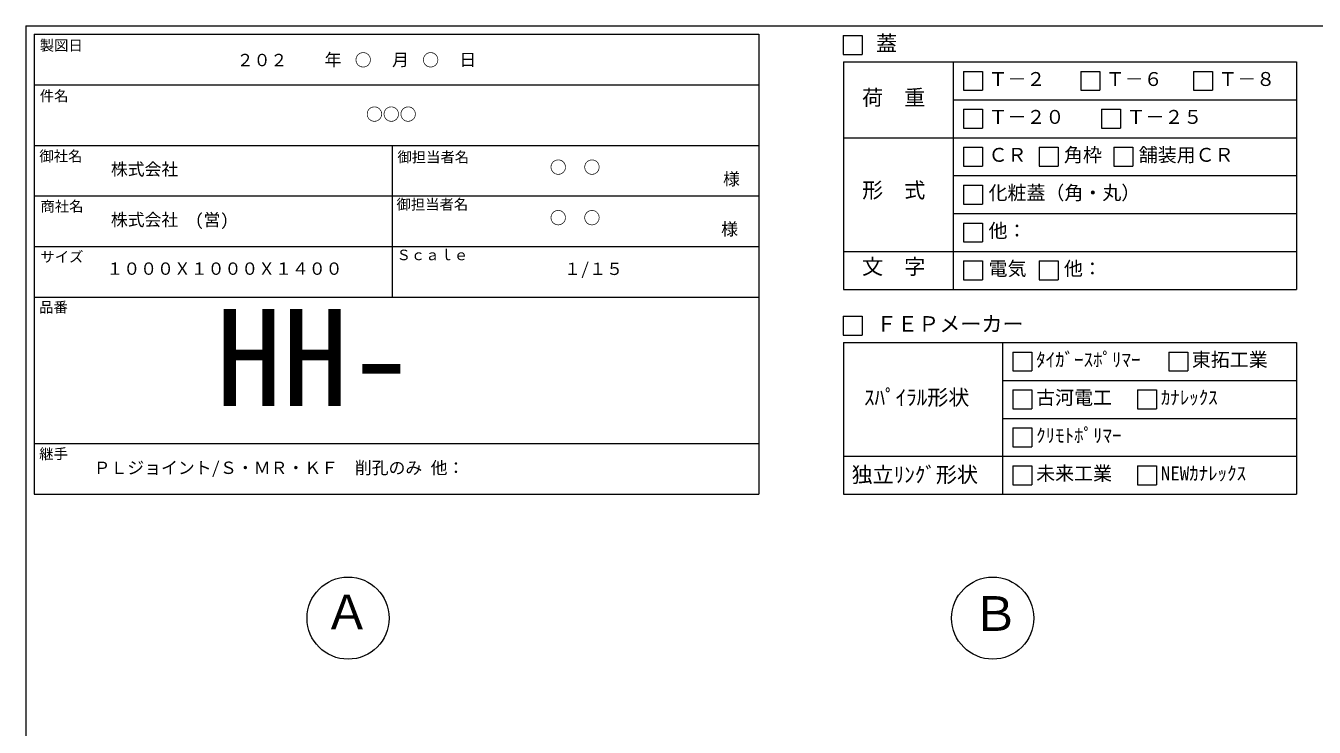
# Model space of a CAD drawing. Units: millimetres, scale not verified. Extents: x -4890 to 18490, y -2312 to 2312.
# Drawn here: x -1230 to 1828, y 647 to 2312 of the extents above; entities that cross this region are included whole.
import ezdxf
from ezdxf.enums import TextEntityAlignment as Align

# ---------------------------------------------------------------- set-up
doc = ezdxf.new("R2010")
doc.units = ezdxf.units.MM
doc.header["$LTSCALE"] = 10
for name, color, linetype, lineweight in [('0-2_waku', 7, 'Continuous', 18), ('0-3_gaikei', 7, 'Continuous', 18), ('0-E_文字１', 7, 'Continuous', 18), ('1-5_文字２', 7, 'Continuous', 5)]:
    doc.layers.add(name, color=color, linetype=linetype, lineweight=lineweight)
doc.styles.add('ＭＳ ゴシック', font='')
doc.styles.get('ＭＳ ゴシック').set_extended_font_data('MS Gothic')

msp = doc.modelspace()

# ---------------------------------------------------------------- linework, layer by layer
at = {"layer": '0-2_waku'}
for p, q in [((-1229.94, 2311.88), (4890.06, 2311.88)), ((-1229.94, 2311.88), (-1229.94, -1963.12)), ((-1209.94, 2291.88), (-1209.94, 1199.88)), ((-1209.94, 2291.88), (510.06, 2291.88)), ((-1209.94, 2291.88), (-1209.94, 1199.88)), ((-1209.94, 2291.88), (510.06, 2291.88)), ((-1209.94, 2291.88), (-1209.94, 1199.88)), ((510.06, 2291.88), (510.06, 1199.88)), ((710.77, 2226.1), (1785.77, 2226.1)), ((710.77, 2226.1), (710.77, 1686.1)), ((971.44, 2226.1), (971.44, 1686.1)), ((1785.77, 2226.1), (1785.77, 1686.1)), ((-1209.94, 2171.88), (510.06, 2171.88)), ((-1209.94, 2171.88), (510.06, 2171.88)), ((-1209.94, 2171.88), (510.06, 2171.88)), ((-1209.94, 2171.88), (510.06, 2171.88)), ((971.44, 2136.1), (1785.77, 2136.1)), ((-1209.94, 2027.88), (510.06, 2027.88)), ((-1209.94, 2027.88), (510.06, 2027.88)), ((-359.94, 2027.88), (-359.94, 1667.88)), ((710.77, 2046.1), (1785.77, 2046.1)), ((971.44, 1956.1), (1785.77, 1956.1)), ((-1209.94, 1907.88), (510.06, 1907.88)), ((971.44, 1866.1), (1785.77, 1866.1)), ((-1209.94, 1787.88), (510.06, 1787.88)), ((710.77, 1776.1), (1785.77, 1776.1)), ((710.77, 1686.1), (1785.77, 1686.1)), ((-1209.94, 1667.88), (510.06, 1667.88)), ((710.77, 1559.88), (1785.77, 1559.88)), ((710.77, 1559.88), (710.77, 1199.88)), ((1088.59, 1559.88), (1088.59, 1199.88)), ((1785.77, 1559.88), (1785.77, 1199.88)), ((1088.59, 1469.88), (1785.77, 1469.88)), ((1088.59, 1379.88), (1785.77, 1379.88)), ((-1209.94, 1319.88), (510.06, 1319.88)), ((710.77, 1289.88), (1785.77, 1289.88)), ((-1209.94, 1199.88), (510.06, 1199.88)), ((710.77, 1199.88), (1785.77, 1199.88)), ((710.77, 1199.88), (1785.77, 1199.88))]:
    msp.add_line(p, q, dxfattribs=at)
at = {"layer": '0-3_gaikei'}
for centre in [(-464.94, 905.63), (1065.06, 905.63)]:
    msp.add_circle(centre, 97.5, dxfattribs=at)
at = {"layer": '0-E_文字１'}
for p, q in [((710.06, 2288.91), (710.06, 2243.91)), ((710.06, 2243.91), (755.06, 2243.91)), ((996.03, 2203.6), (1041.03, 2203.6)), ((996.03, 2203.6), (996.03, 2158.6)), ((996.03, 2203.6), (996.03, 2158.6)), ((996.03, 2203.6), (1041.03, 2203.6)), ((996.03, 2203.6), (996.03, 2158.6)), ((996.03, 2203.6), (1041.03, 2203.6)), ((1041.03, 2203.6), (1041.03, 2158.6)), ((1041.03, 2203.6), (1041.03, 2158.6)), ((1041.03, 2203.6), (1041.03, 2158.6)), ((1274.11, 2203.6), (1319.11, 2203.6)), ((1274.11, 2203.6), (1274.11, 2158.6)), ((1319.11, 2203.6), (1319.11, 2158.6)), ((1541.32, 2203.6), (1586.32, 2203.6)), ((1541.32, 2203.6), (1541.32, 2158.6)), ((1586.32, 2203.6), (1586.32, 2158.6)), ((996.03, 2158.6), (1041.03, 2158.6)), ((996.03, 2158.6), (1041.03, 2158.6)), ((996.03, 2158.6), (1041.03, 2158.6)), ((1274.11, 2158.6), (1319.11, 2158.6)), ((1541.32, 2158.6), (1586.32, 2158.6)), ((996.03, 2113.6), (1041.03, 2113.6)), ((996.03, 2113.6), (996.03, 2068.6)), ((1041.03, 2113.6), (1041.03, 2068.6)), ((1323.51, 2113.6), (1368.51, 2113.6)), ((1323.51, 2113.6), (1323.51, 2068.6)), ((1368.51, 2113.6), (1368.51, 2068.6)), ((996.03, 2068.6), (1041.03, 2068.6)), ((1323.51, 2068.6), (1368.51, 2068.6)), ((996.03, 2023.6), (1041.03, 2023.6)), ((996.03, 2023.6), (996.03, 1978.6)), ((996.03, 2023.6), (996.03, 1978.6)), ((1041.03, 2023.6), (1041.03, 1978.6)), ((1041.03, 2023.6), (1041.03, 1978.6)), ((1175.02, 2023.6), (1220.02, 2023.6)), ((1175.02, 2023.6), (1175.02, 1978.6)), ((1220.02, 2023.6), (1220.02, 1978.6)), ((1352.53, 2023.6), (1397.53, 2023.6)), ((1352.53, 2023.6), (1352.53, 1978.6)), ((1397.53, 2023.6), (1397.53, 1978.6)), ((996.03, 1978.6), (1041.03, 1978.6)), ((996.03, 1978.6), (1041.03, 1978.6)), ((1175.02, 1978.6), (1220.02, 1978.6)), ((1352.53, 1978.6), (1397.53, 1978.6)), ((996.03, 1933.6), (996.03, 1888.6)), ((1041.03, 1933.6), (1041.03, 1888.6)), ((996.03, 1888.6), (1041.03, 1888.6)), ((996.03, 1843.6), (1041.03, 1843.6)), ((996.03, 1843.6), (996.03, 1798.6)), ((996.03, 1843.6), (996.03, 1798.6)), ((1041.03, 1843.6), (1041.03, 1798.6)), ((1041.03, 1843.6), (1041.03, 1798.6)), ((996.03, 1798.6), (1041.03, 1798.6)), ((996.03, 1798.6), (1041.03, 1798.6)), ((996.03, 1753.6), (996.03, 1708.6)), ((1175.02, 1753.6), (1175.02, 1708.6)), ((996.03, 1708.6), (1041.03, 1708.6)), ((1175.02, 1708.6), (1220.02, 1708.6)), ((710.06, 1622.69), (710.06, 1577.69)), ((710.06, 1577.69), (755.06, 1577.69)), ((1113.18, 1537.38), (1113.18, 1492.38)), ((1482.76, 1537.38), (1527.76, 1537.38)), ((1482.76, 1537.38), (1482.76, 1492.38)), ((1482.76, 1537.38), (1527.76, 1537.38)), ((1482.76, 1537.38), (1482.76, 1492.38)), ((1482.76, 1537.38), (1527.76, 1537.38)), ((1482.76, 1537.38), (1482.76, 1492.38)), ((1527.76, 1537.38), (1527.76, 1492.38)), ((1527.76, 1537.38), (1527.76, 1492.38)), ((1527.76, 1537.38), (1527.76, 1492.38)), ((1113.18, 1492.38), (1158.18, 1492.38)), ((1482.76, 1492.38), (1527.76, 1492.38)), ((1482.76, 1492.38), (1527.76, 1492.38)), ((1482.76, 1492.38), (1527.76, 1492.38)), ((1113.18, 1447.38), (1158.18, 1447.38)), ((1113.18, 1447.38), (1113.18, 1402.38)), ((1158.18, 1447.38), (1158.18, 1402.38)), ((1409.08, 1447.38), (1409.08, 1402.38)), ((1113.18, 1402.38), (1158.18, 1402.38)), ((1409.08, 1402.38), (1454.08, 1402.38)), ((1113.18, 1357.38), (1113.18, 1312.38)), ((1113.18, 1312.38), (1158.18, 1312.38)), ((1113.18, 1267.38), (1158.18, 1267.38)), ((1113.18, 1267.38), (1113.18, 1222.38)), ((1158.18, 1267.38), (1158.18, 1222.38)), ((1409.08, 1267.38), (1454.08, 1267.38)), ((1409.08, 1267.38), (1409.08, 1222.38)), ((1454.08, 1267.38), (1454.08, 1222.38)), ((1113.18, 1222.38), (1158.18, 1222.38)), ((1409.08, 1222.38), (1454.08, 1222.38))]:
    msp.add_line(p, q, dxfattribs=at)
for points in [[(710.06, 2288.91), (755.06, 2288.91), (755.06, 2243.91)], [(710.06, 2288.91), (755.06, 2288.91), (755.06, 2243.91)], [(996.03, 2023.6), (1041.03, 2023.6), (1041.03, 1978.6)], [(996.03, 2023.6), (996.03, 1978.6), (1041.03, 1978.6)], [(996.03, 1933.6), (1041.03, 1933.6), (1041.03, 1888.6)], [(996.03, 1843.6), (1041.03, 1843.6), (1041.03, 1798.6)], [(996.03, 1843.6), (996.03, 1798.6), (1041.03, 1798.6)], [(996.03, 1753.6), (1041.03, 1753.6), (1041.03, 1708.6)], [(1175.02, 1753.6), (1220.02, 1753.6), (1220.02, 1708.6)], [(710.06, 1622.69), (755.06, 1622.69), (755.06, 1577.69)], [(1113.18, 1537.38), (1158.18, 1537.38), (1158.18, 1492.38)], [(1409.08, 1447.38), (1454.08, 1447.38), (1454.08, 1402.38)], [(1113.18, 1357.38), (1158.18, 1357.38), (1158.18, 1312.38)]]:
    msp.add_lwpolyline(points, dxfattribs=at)

# ---------------------------------------------------------------- texts
at = {"layer": '0-E_文字１', "style": 'ＭＳ ゴシック'}
for s, height, p in [('蓋', 36.66, (788.14, 2240.99)), ('製図日', 24.93, (-1196.67, 2245.43)), ('\u3000\u3000年\u3000\u3000\u3000月\u3000\u3000\u3000日', 29.33, (-600.63, 2207.82)), ('Ｔ－２', 32.99, (1055.17, 2159.09)), ('Ｔ－６', 32.99, (1333.25, 2159.09)), ('Ｔ－８', 32.99, (1600.46, 2159.09)), ('件名', 24.93, (-1196.67, 2125.43)), ('荷\u3000重', 36.66, (755.02, 2112.3)), ('Ｔ－２０', 32.99, (1055.17, 2069.09)), ('Ｔ－２５', 32.99, (1382.65, 2069.09)), ('御社名', 24.93, (-1197.64, 1982.42)), ('ＣＲ', 32.99, (1055.17, 1979.09)), ('角枠', 32.99, (1234.17, 1979.09)), ('舗装用ＣＲ', 32.99, (1411.67, 1979.09)), ('御担当者名', 24.93, (-347.74, 1980.21)), ('御担当者名', 24.93, (-347.74, 1980.21)), ('様', 29.33, (425.01, 1924.71)), ('形\u3000式', 36.66, (755.02, 1892.33)), ('化粧蓋（角・丸）', 32.99, (1055.17, 1889.09)), ('商社名', 24.93, (-1195.04, 1863.38)), ('御担当者名', 24.93, (-349.95, 1867.91)), ('様', 29.33, (420.52, 1805.79)), ('他：', 32.99, (1055.17, 1799.09)), ('サイズ', 24.93, (-1195.04, 1743.38)), ('Ｓｃａｌｅ', 24.93, (-349.95, 1747.91)), ('１０００Ｘ１０００Ｘ１４００', 29.33, (-1038.31, 1711.86)), ('１/１５', 29.33, (47.6, 1711.39)), ('文\u3000字', 36.66, (755.02, 1710.85)), ('電気', 32.99, (1055.17, 1709.09)), ('他：', 32.99, (1234.17, 1709.09)), ('品番', 24.93, (-1198.04, 1623.74)), ('HH-', 230.9, (-778.5, 1339.71)), ('ＦＥＰメーカー', 36.66, (788.14, 1574.77)), ('ﾀｲｶﾞｰｽﾎﾟﾘﾏｰ', 32.99, (1168.14, 1492.86)), ('東拓工業', 32.99, (1537.73, 1492.86)), ('ｽﾊﾟｲﾗﾙ形状', 36.66, (759.68, 1400.22)), ('古河電工', 32.99, (1168.14, 1402.86)), ('ｶﾅﾚｯｸｽ', 32.99, (1464.05, 1402.86)), ('ｸﾘﾓﾄﾎﾟﾘﾏｰ', 32.99, (1168.14, 1312.86)), ('継手', 24.93, (-1198.04, 1275.74)), ('ＰＬジョイント/Ｓ・ＭＲ・ＫＦ\u3000削孔のみ 他：', 29.33, (-1068.95, 1239.08)), ('独立ﾘﾝｸﾞ形状', 36.66, (730.15, 1216.74)), ('未来工業', 32.99, (1168.14, 1222.86)), ('NEWｶﾅﾚｯｸｽ', 32.99, (1464.05, 1222.86)), ('Ａ', 82.48, (-523.41, 854.22)), ('Ｂ', 82.48, (1015.15, 850.5))]:
    msp.add_text(s, height=height, dxfattribs=at).set_placement(p, align=Align.BOTTOM_LEFT)
at = {"layer": '1-5_文字２', "style": 'ＭＳ ゴシック'}
for s, p in [('\u3000\u3000２０２\u3000\u3000\u3000\u3000○\u3000\u3000\u3000○', (-809.11, 2207.04)), ('○○○', (-422.43, 2078.22)), ('株式会社', (-1027.94, 1947.96)), ('○\u3000○', (13.84, 1952.34)), ('株式会社\u3000(営)', (-1027.94, 1827.96)), ('○\u3000○', (13.84, 1832.34))]:
    msp.add_text(s, height=29.33, dxfattribs=at).set_placement(p, align=Align.BOTTOM_LEFT)

doc.saveas('drawing.dxf')
